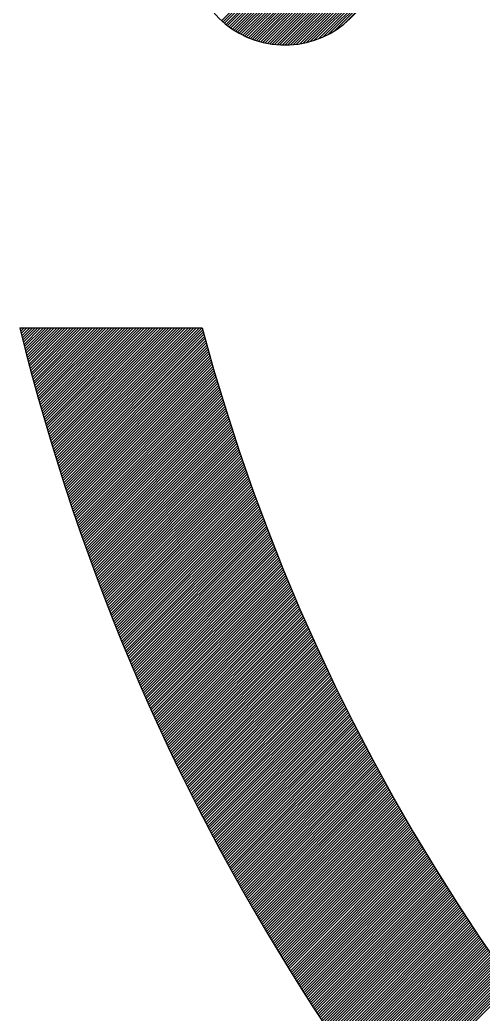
# Model space of a CAD drawing. Extents: x 0.4 to 28.1, y 0 to 28.5.
# Drawn here: x 0.41 to 3.4, y 6.44 to 12.85 of the extents above; entities that cross this region are included whole.
import ezdxf

# ---------------------------------------------------------------- set-up
doc = ezdxf.new("R2010")
doc.units = 0
doc.header["$MEASUREMENT"] = 0

msp = doc.modelspace()

# ---------------------------------------------------------------- linework, layer by layer
at = {"linetype": 'Continuous'}
for p, q in [((1.9777, 12.7081), (2.7111, 13.4415)), ((1.9921, 12.7048), (2.7153, 13.428)), ((2.0069, 12.7018), (2.733, 13.428)), ((2.0219, 12.6992), (2.7507, 13.428)), ((2.0373, 12.6969), (2.7684, 13.428)), ((2.053, 12.695), (2.786, 13.428)), ((2.0691, 12.6934), (2.8037, 13.428)), ((2.0857, 12.6923), (2.8214, 13.428)), ((2.1026, 12.6915), (2.8391, 13.428)), ((2.1201, 12.6913), (2.8568, 13.428)), ((2.138, 12.6916), (2.8744, 13.428)), ((2.1565, 12.6924), (2.8921, 13.428)), ((2.1757, 12.6939), (2.9098, 13.428)), ((2.1955, 12.6961), (2.9275, 13.428)), ((2.2162, 12.699), (2.9451, 13.428)), ((2.2377, 12.7029), (2.9628, 13.428)), ((2.2603, 12.7078), (2.9805, 13.428)), ((2.2841, 12.714), (2.7053, 13.1351)), ((2.3096, 12.7217), (2.6975, 13.1097)), ((1.7116, 12.8485), (1.9216, 13.0586)), ((1.7209, 12.8402), (1.9315, 13.0508)), ((1.7305, 12.8321), (1.9418, 13.0433)), ((1.7402, 12.8241), (1.9524, 13.0363)), ((1.7502, 12.8164), (1.9634, 13.0296)), ((1.9636, 12.7117), (2.2908, 13.0388)), ((2.337, 12.7315), (2.6878, 13.0822)), ((2.3671, 12.7439), (2.6753, 13.0521)), ((1.7603, 12.8088), (1.9748, 13.0233)), ((1.7706, 12.8014), (1.9866, 13.0175)), ((1.7811, 12.7942), (1.9988, 13.012)), ((1.7917, 12.7872), (2.0115, 13.007)), ((1.8026, 12.7804), (2.0246, 13.0025)), ((1.8137, 12.7738), (2.0383, 12.9984)), ((1.825, 12.7674), (2.0525, 12.995)), ((1.8364, 12.7612), (2.0673, 12.9921)), ((1.8481, 12.7553), (2.0827, 12.9898)), ((1.86, 12.7495), (2.0989, 12.9883)), ((1.8722, 12.7439), (2.1159, 12.9877)), ((1.8845, 12.7386), (2.1339, 12.988)), ((1.8971, 12.7335), (2.153, 12.9894)), ((1.9099, 12.7286), (2.1736, 12.9924)), ((1.9229, 12.724), (2.1961, 12.9972)), ((1.9362, 12.7196), (2.2213, 13.0047)), ((1.9498, 12.7155), (2.2509, 13.0166)), ((2.4014, 12.7605), (2.6587, 13.0179)), ((2.4428, 12.7843), (2.635, 12.9764)), ((2.506, 12.8298), (2.5894, 12.9132)), ((0.4081, 10.8658), (1.5849, 10.8658)), ((0.4101, 10.8576), (0.4183, 10.8658)), ((0.4136, 10.8434), (0.436, 10.8658)), ((0.4171, 10.8292), (0.4537, 10.8658)), ((0.4206, 10.8151), (0.4714, 10.8658)), ((0.4241, 10.8009), (0.489, 10.8658)), ((0.4276, 10.7868), (0.5067, 10.8658)), ((0.4312, 10.7726), (0.5244, 10.8658)), ((0.4348, 10.7585), (0.5421, 10.8658)), ((0.4383, 10.7444), (0.5598, 10.8658)), ((0.4419, 10.7303), (0.5774, 10.8658)), ((0.4455, 10.7162), (0.5951, 10.8658)), ((0.4491, 10.7022), (0.6128, 10.8658)), ((0.4527, 10.6881), (0.6305, 10.8658)), ((0.4564, 10.6741), (0.6481, 10.8658)), ((0.46, 10.66), (0.6658, 10.8658)), ((0.4637, 10.646), (0.6835, 10.8658)), ((0.4674, 10.632), (0.7012, 10.8658)), ((0.471, 10.618), (0.7189, 10.8658)), ((0.4747, 10.604), (0.7365, 10.8658)), ((0.4784, 10.5901), (0.7542, 10.8658)), ((0.4822, 10.5761), (0.7719, 10.8658)), ((0.4859, 10.5622), (0.7896, 10.8658)), ((0.4896, 10.5482), (0.8072, 10.8658)), ((0.4934, 10.5343), (0.8249, 10.8658)), ((0.4972, 10.5204), (0.8426, 10.8658)), ((0.5009, 10.5065), (0.8603, 10.8658)), ((0.5047, 10.4926), (0.878, 10.8658)), ((0.5085, 10.4787), (0.8956, 10.8658)), ((0.5123, 10.4649), (0.9133, 10.8658)), ((0.5162, 10.451), (0.931, 10.8658)), ((0.52, 10.4372), (0.9487, 10.8658)), ((0.5238, 10.4233), (0.9663, 10.8658)), ((0.5277, 10.4095), (0.984, 10.8658)), ((0.5316, 10.3957), (1.0017, 10.8658)), ((0.5355, 10.3819), (1.0194, 10.8658)), ((0.5394, 10.3681), (1.0371, 10.8658)), ((0.5433, 10.3544), (1.0547, 10.8658)), ((0.5472, 10.3406), (1.0724, 10.8658)), ((0.5511, 10.3269), (1.0901, 10.8658)), ((0.5551, 10.3131), (1.1078, 10.8658)), ((0.559, 10.2994), (1.1254, 10.8658)), ((0.563, 10.2857), (1.1431, 10.8658)), ((0.567, 10.272), (1.1608, 10.8658)), ((0.5709, 10.2583), (1.1785, 10.8658)), ((0.5749, 10.2446), (1.1962, 10.8658)), ((0.579, 10.231), (1.2138, 10.8658)), ((0.583, 10.2173), (1.2315, 10.8658)), ((0.587, 10.2037), (1.2492, 10.8658)), ((0.5911, 10.19), (1.2669, 10.8658)), ((0.5951, 10.1764), (1.2845, 10.8658)), ((0.5992, 10.1628), (1.3022, 10.8658)), ((0.6033, 10.1492), (1.3199, 10.8658)), ((0.6074, 10.1356), (1.3376, 10.8658)), ((0.6115, 10.122), (1.3553, 10.8658)), ((0.6156, 10.1085), (1.3729, 10.8658)), ((0.6197, 10.0949), (1.3906, 10.8658)), ((0.6238, 10.0814), (1.4083, 10.8658)), ((0.628, 10.0679), (1.426, 10.8658)), ((0.6321, 10.0543), (1.4436, 10.8658)), ((0.6363, 10.0408), (1.4613, 10.8658)), ((0.6405, 10.0273), (1.479, 10.8658)), ((0.6447, 10.0139), (1.4967, 10.8658)), ((0.6489, 10.0004), (1.5144, 10.8658)), ((0.6531, 9.9869), (1.532, 10.8658)), ((0.6573, 9.9735), (1.5497, 10.8658)), ((0.6616, 9.96), (1.5674, 10.8658)), ((0.6658, 9.9466), (1.5849, 10.8657)), ((0.6701, 9.9332), (1.5887, 10.8518)), ((0.6743, 9.9198), (1.5924, 10.8378)), ((0.6786, 9.9064), (1.5962, 10.8239)), ((0.6829, 9.893), (1.6, 10.8101)), ((0.6872, 9.8796), (1.6038, 10.7962)), ((0.6915, 9.8663), (1.6076, 10.7823)), ((0.6959, 9.8529), (1.6114, 10.7685)), ((0.7002, 9.8396), (1.6153, 10.7546)), ((0.7045, 9.8262), (1.6191, 10.7408)), ((0.7089, 9.8129), (1.623, 10.727)), ((0.7133, 9.7996), (1.6269, 10.7132)), ((0.7177, 9.7863), (1.6308, 10.6994)), ((0.722, 9.773), (1.6347, 10.6856)), ((0.7264, 9.7597), (1.6386, 10.6719)), ((0.7309, 9.7465), (1.6425, 10.6581)), ((0.7353, 9.7332), (1.6464, 10.6444)), ((0.7397, 9.72), (1.6504, 10.6307)), ((0.7442, 9.7067), (1.6544, 10.6169)), ((0.7486, 9.6935), (1.6583, 10.6032)), ((0.7531, 9.6803), (1.6623, 10.5896)), ((0.7576, 9.6671), (1.6663, 10.5759)), ((0.7621, 9.6539), (1.6704, 10.5622)), ((0.7666, 9.6407), (1.6744, 10.5486)), ((0.7711, 9.6276), (1.6784, 10.5349)), ((0.7756, 9.6144), (1.6825, 10.5213)), ((0.7801, 9.6013), (1.6865, 10.5077)), ((0.7847, 9.5881), (1.6906, 10.4941)), ((0.7892, 9.575), (1.6947, 10.4805)), ((0.7938, 9.5619), (1.6988, 10.4669)), ((0.7983, 9.5488), (1.7029, 10.4534)), ((0.8029, 9.5357), (1.7071, 10.4398)), ((0.8075, 9.5226), (1.7112, 10.4263)), ((0.8121, 9.5095), (1.7153, 10.4128)), ((0.8167, 9.4965), (1.7195, 10.3992)), ((0.8214, 9.4834), (1.7237, 10.3857)), ((0.826, 9.4704), (1.7279, 10.3723)), ((0.8307, 9.4574), (1.7321, 10.3588)), ((0.8353, 9.4443), (1.7363, 10.3453)), ((0.84, 9.4313), (1.7405, 10.3319)), ((0.8447, 9.4183), (1.7447, 10.3184)), ((0.8494, 9.4053), (1.749, 10.305)), ((0.8541, 9.3924), (1.7533, 10.2916)), ((0.8588, 9.3794), (1.7575, 10.2782)), ((0.8635, 9.3664), (1.7618, 10.2648)), ((0.8682, 9.3535), (1.7661, 10.2514)), ((0.873, 9.3406), (1.7704, 10.238)), ((0.8777, 9.3276), (1.7747, 10.2247)), ((0.8825, 9.3147), (1.7791, 10.2113)), ((0.8872, 9.3018), (1.7834, 10.198)), ((0.892, 9.2889), (1.7878, 10.1847)), ((0.8968, 9.276), (1.7921, 10.1714)), ((0.9016, 9.2632), (1.7965, 10.1581)), ((0.9064, 9.2503), (1.8009, 10.1448)), ((0.9113, 9.2374), (1.8053, 10.1315)), ((0.9161, 9.2246), (1.8097, 10.1182)), ((0.9209, 9.2118), (1.8142, 10.105)), ((0.9258, 9.1989), (1.8186, 10.0917)), ((0.9307, 9.1861), (1.823, 10.0785)), ((0.9355, 9.1733), (1.8275, 10.0653)), ((0.9404, 9.1605), (1.832, 10.0521)), ((0.9453, 9.1478), (1.8365, 10.0389)), ((0.9502, 9.135), (1.841, 10.0257)), ((0.9551, 9.1222), (1.8455, 10.0126)), ((0.9601, 9.1095), (1.85, 9.9994)), ((0.965, 9.0967), (1.8545, 9.9863)), ((0.9699, 9.084), (1.8591, 9.9731)), ((0.9749, 9.0713), (1.8636, 9.96)), ((0.9799, 9.0586), (1.8682, 9.9469)), ((0.9849, 9.0459), (1.8728, 9.9338)), ((0.9898, 9.0332), (1.8774, 9.9207)), ((0.9948, 9.0205), (1.882, 9.9076)), ((0.9998, 9.0078), (1.8866, 9.8946)), ((1.0049, 8.9952), (1.8912, 9.8815)), ((1.0099, 8.9825), (1.8958, 9.8685)), ((1.0149, 8.9699), (1.9005, 9.8554)), ((1.02, 8.9572), (1.9051, 9.8424)), ((1.025, 8.9446), (1.9098, 9.8294)), ((1.0301, 8.932), (1.9145, 9.8164)), ((1.0352, 8.9194), (1.9192, 9.8034)), ((1.0403, 8.9068), (1.9239, 9.7905)), ((1.0454, 8.8942), (1.9286, 9.7775)), ((1.0505, 8.8817), (1.9333, 9.7645)), ((1.0556, 8.8691), (1.9381, 9.7516)), ((1.0607, 8.8566), (1.9428, 9.7387)), ((1.0658, 8.844), (1.9476, 9.7258)), ((1.071, 8.8315), (1.9524, 9.7128)), ((1.0761, 8.819), (1.9571, 9.7)), ((1.0813, 8.8064), (1.9619, 9.6871)), ((1.0865, 8.7939), (1.9667, 9.6742)), ((1.0917, 8.7815), (1.9716, 9.6613)), ((1.0969, 8.769), (1.9764, 9.6485)), ((1.1021, 8.7565), (1.9812, 9.6356)), ((1.1073, 8.744), (1.9861, 9.6228)), ((1.1125, 8.7316), (1.9909, 9.61)), ((1.1177, 8.7191), (1.9958, 9.5972)), ((1.123, 8.7067), (2.0007, 9.5844)), ((1.1282, 8.6943), (2.0056, 9.5716)), ((1.1335, 8.6819), (2.0105, 9.5588)), ((1.1388, 8.6695), (2.0154, 9.5461)), ((1.1441, 8.6571), (2.0203, 9.5333)), ((1.1494, 8.6447), (2.0253, 9.5206)), ((1.1547, 8.6323), (2.0302, 9.5079)), ((1.16, 8.6199), (2.0352, 9.4952)), ((1.1653, 8.6076), (2.0401, 9.4824)), ((1.1706, 8.5952), (2.0451, 9.4698)), ((1.176, 8.5829), (2.0501, 9.4571)), ((1.1813, 8.5706), (2.0551, 9.4444)), ((1.1867, 8.5583), (2.0601, 9.4317)), ((1.192, 8.546), (2.0652, 9.4191)), ((1.1974, 8.5337), (2.0702, 9.4064)), ((1.2028, 8.5214), (2.0753, 9.3938)), ((1.2082, 8.5091), (2.0803, 9.3812)), ((1.2136, 8.4968), (2.0854, 9.3686)), ((1.219, 8.4846), (2.0905, 9.356)), ((1.2245, 8.4723), (2.0956, 9.3434)), ((1.2299, 8.4601), (2.1007, 9.3308)), ((1.2354, 8.4478), (2.1058, 9.3183)), ((1.2408, 8.4356), (2.1109, 9.3057)), ((1.2463, 8.4234), (2.116, 9.2932)), ((1.2518, 8.4112), (2.1212, 9.2806)), ((1.2572, 8.399), (2.1263, 9.2681)), ((1.2627, 8.3868), (2.1315, 9.2556)), ((1.2682, 8.3747), (2.1367, 9.2431)), ((1.2738, 8.3625), (2.1419, 9.2306)), ((1.2793, 8.3503), (2.1471, 9.2181)), ((1.2848, 8.3382), (2.1523, 9.2057)), ((1.2903, 8.3261), (2.1575, 9.1932)), ((1.2959, 8.3139), (2.1627, 9.1807)), ((1.3015, 8.3018), (2.168, 9.1683)), ((1.307, 8.2897), (2.1732, 9.1559)), ((1.3126, 8.2776), (2.1785, 9.1435)), ((1.3182, 8.2655), (2.1837, 9.1311)), ((1.3238, 8.2534), (2.189, 9.1187)), ((1.3294, 8.2414), (2.1943, 9.1063)), ((1.335, 8.2293), (2.1996, 9.0939)), ((1.3406, 8.2173), (2.2049, 9.0815)), ((1.3463, 8.2052), (2.2103, 9.0692)), ((1.3519, 8.1932), (2.2156, 9.0568)), ((1.3576, 8.1812), (2.2209, 9.0445)), ((1.3632, 8.1691), (2.2263, 9.0322)), ((1.3689, 8.1571), (2.2317, 9.0199)), ((1.3746, 8.1451), (2.237, 9.0076)), ((1.3803, 8.1332), (2.2424, 8.9953)), ((1.386, 8.1212), (2.2478, 8.983)), ((1.3917, 8.1092), (2.2532, 8.9707)), ((1.3974, 8.0973), (2.2587, 8.9585)), ((1.4031, 8.0853), (2.2641, 8.9462)), ((1.4089, 8.0734), (2.2695, 8.934)), ((1.4146, 8.0614), (2.275, 8.9218)), ((1.4204, 8.0495), (2.2804, 8.9096)), ((1.4261, 8.0376), (2.2859, 8.8974)), ((1.4319, 8.0257), (2.2914, 8.8852)), ((1.4377, 8.0138), (2.2969, 8.873)), ((1.4435, 8.0019), (2.3024, 8.8608)), ((1.4493, 7.99), (2.3079, 8.8486)), ((1.4551, 7.9782), (2.3134, 8.8365)), ((1.4609, 7.9663), (2.3189, 8.8243)), ((1.4668, 7.9545), (2.3245, 8.8122)), ((1.4726, 7.9426), (2.33, 8.8001)), ((1.4784, 7.9308), (2.3356, 8.7879)), ((1.4843, 7.919), (2.3412, 8.7758)), ((1.4902, 7.9072), (2.3468, 8.7638)), ((1.496, 7.8954), (2.3524, 8.7517)), ((1.5019, 7.8836), (2.358, 8.7396)), ((1.5078, 7.8718), (2.3636, 8.7275)), ((1.5137, 7.86), (2.3692, 8.7155)), ((1.5196, 7.8482), (2.3748, 8.7034)), ((1.5256, 7.8365), (2.3805, 8.6914)), ((1.5315, 7.8247), (2.3861, 8.6794)), ((1.5374, 7.813), (2.3918, 8.6674)), ((1.5434, 7.8013), (2.3975, 8.6554)), ((1.5493, 7.7895), (2.4032, 8.6434)), ((1.5553, 7.7778), (2.4088, 8.6314)), ((1.5613, 7.7661), (2.4145, 8.6194)), ((1.5672, 7.7544), (2.4203, 8.6074)), ((1.5732, 7.7427), (2.426, 8.5955)), ((1.5792, 7.7311), (2.4317, 8.5836)), ((1.5853, 7.7194), (2.4375, 8.5716)), ((1.5913, 7.7077), (2.4432, 8.5597)), ((1.5973, 7.6961), (2.449, 8.5478)), ((1.6033, 7.6845), (2.4548, 8.5359)), ((1.6094, 7.6728), (2.4606, 8.524)), ((1.6154, 7.6612), (2.4663, 8.5121)), ((1.6215, 7.6496), (2.4722, 8.5002)), ((1.6276, 7.638), (2.478, 8.4884)), ((1.6337, 7.6264), (2.4838, 8.4765)), ((1.6397, 7.6148), (2.4896, 8.4647)), ((1.6458, 7.6032), (2.4955, 8.4528)), ((1.652, 7.5917), (2.5013, 8.441)), ((1.6581, 7.5801), (2.5072, 8.4292)), ((1.6642, 7.5685), (2.5131, 8.4174)), ((1.6703, 7.557), (2.5189, 8.4056)), ((1.6765, 7.5455), (2.5248, 8.3938)), ((1.6826, 7.5339), (2.5307, 8.3821)), ((1.6888, 7.5224), (2.5367, 8.3703)), ((1.695, 7.5109), (2.5426, 8.3585)), ((1.7011, 7.4994), (2.5485, 8.3468)), ((1.7073, 7.4879), (2.5545, 8.3351)), ((1.7135, 7.4764), (2.5604, 8.3233)), ((1.7197, 7.465), (2.5664, 8.3116)), ((1.7259, 7.4535), (2.5723, 8.2999)), ((1.7322, 7.4421), (2.5783, 8.2882)), ((1.7384, 7.4306), (2.5843, 8.2765)), ((1.7446, 7.4192), (2.5903, 8.2649)), ((1.7509, 7.4077), (2.5963, 8.2532)), ((1.7572, 7.3963), (2.6024, 8.2415)), ((1.7634, 7.3849), (2.6084, 8.2299)), ((1.7697, 7.3735), (2.6144, 8.2183)), ((1.776, 7.3621), (2.6205, 8.2066)), ((1.7823, 7.3507), (2.6265, 8.195)), ((1.7886, 7.3394), (2.6326, 8.1834)), ((1.7949, 7.328), (2.6387, 8.1718)), ((1.8012, 7.3166), (2.6448, 8.1602)), ((1.8075, 7.3053), (2.6509, 8.1486)), ((1.8139, 7.294), (2.657, 8.1371)), ((1.8202, 7.2826), (2.6631, 8.1255)), ((1.8266, 7.2713), (2.6692, 8.114)), ((1.8329, 7.26), (2.6754, 8.1024)), ((1.8393, 7.2487), (2.6815, 8.0909)), ((1.8457, 7.2374), (2.6877, 8.0794)), ((1.8521, 7.2261), (2.6938, 8.0679)), ((1.8585, 7.2148), (2.7, 8.0564)), ((1.8649, 7.2035), (2.7062, 8.0449)), ((1.8713, 7.1923), (2.7124, 8.0334)), ((1.8777, 7.181), (2.7186, 8.0219)), ((1.8842, 7.1698), (2.7248, 8.0104)), ((1.8906, 7.1585), (2.731, 7.999)), ((1.897, 7.1473), (2.7373, 7.9875)), ((1.9035, 7.1361), (2.7435, 7.9761)), ((1.91, 7.1249), (2.7498, 7.9647)), ((1.9164, 7.1137), (2.756, 7.9533)), ((1.9229, 7.1025), (2.7623, 7.9419)), ((1.9294, 7.0913), (2.7686, 7.9305)), ((1.9359, 7.0801), (2.7749, 7.9191)), ((1.9424, 7.069), (2.7812, 7.9077)), ((1.949, 7.0578), (2.7875, 7.8963)), ((1.9555, 7.0466), (2.7938, 7.885)), ((1.962, 7.0355), (2.8001, 7.8736)), ((1.9686, 7.0244), (2.8065, 7.8623)), ((1.9751, 7.0132), (2.8128, 7.851)), ((1.9817, 7.0021), (2.8192, 7.8396)), ((1.9882, 6.991), (2.8255, 7.8283)), ((1.9948, 6.9799), (2.8319, 7.817)), ((2.0014, 6.9688), (2.8383, 7.8057)), ((2.008, 6.9578), (2.8447, 7.7944)), ((2.0146, 6.9467), (2.8511, 7.7832)), ((2.0212, 6.9356), (2.8575, 7.7719)), ((2.0278, 6.9246), (2.8639, 7.7607)), ((2.0345, 6.9135), (2.8704, 7.7494)), ((2.0411, 6.9025), (2.8768, 7.7382)), ((2.0478, 6.8914), (2.8833, 7.7269)), ((2.0544, 6.8804), (2.8897, 7.7157)), ((2.0611, 6.8694), (2.8962, 7.7045)), ((2.0677, 6.8584), (2.9027, 7.6933)), ((2.0744, 6.8474), (2.9092, 7.6821)), ((2.0811, 6.8364), (2.9157, 7.671)), ((2.0878, 6.8254), (2.9222, 7.6598)), ((2.0945, 6.8145), (2.9287, 7.6486)), ((2.1012, 6.8035), (2.9352, 7.6375)), ((2.108, 6.7925), (2.9417, 7.6263)), ((2.1147, 6.7816), (2.9483, 7.6152)), ((2.1214, 6.7706), (2.9548, 7.6041)), ((2.1282, 6.7597), (2.9614, 7.593)), ((2.1349, 6.7488), (2.968, 7.5818)), ((2.1417, 6.7379), (2.9746, 7.5707)), ((2.1485, 6.727), (2.9811, 7.5597)), ((2.1552, 6.7161), (2.9877, 7.5486)), ((2.162, 6.7052), (2.9944, 7.5375)), ((2.1688, 6.6943), (3.001, 7.5265)), ((2.1756, 6.6834), (3.0076, 7.5154)), ((2.1825, 6.6726), (3.0142, 7.5044)), ((2.1893, 6.6617), (3.0209, 7.4933)), ((2.1961, 6.6509), (3.0275, 7.4823)), ((2.2029, 6.64), (3.0342, 7.4713)), ((2.2098, 6.6292), (3.0409, 7.4603)), ((2.2167, 6.6184), (3.0476, 7.4493)), ((2.2235, 6.6076), (3.0542, 7.4383)), ((2.2304, 6.5968), (3.0609, 7.4273)), ((2.2373, 6.586), (3.0677, 7.4164)), ((2.2442, 6.5752), (3.0744, 7.4054)), ((2.2511, 6.5644), (3.0811, 7.3945)), ((2.258, 6.5536), (3.0878, 7.3835)), ((2.2649, 6.5429), (3.0946, 7.3726)), ((2.2718, 6.5321), (3.1013, 7.3617)), ((2.2787, 6.5214), (3.1081, 7.3508)), ((2.2857, 6.5106), (3.1149, 7.3398)), ((2.2926, 6.4999), (3.1217, 7.329)), ((2.2996, 6.4892), (3.1285, 7.3181)), ((2.3065, 6.4785), (3.1353, 7.3072)), ((2.3135, 6.4678), (3.1421, 7.2963)), ((2.3205, 6.4571), (3.1489, 7.2855)), ((2.3275, 6.4464), (3.1557, 7.2746)), ((2.3345, 6.4357), (3.1626, 7.2638)), ((2.3415, 6.425), (3.1694, 7.2529)), ((2.3485, 6.4144), (3.1763, 7.2421)), ((2.3555, 6.4037), (3.1831, 7.2313)), ((2.3626, 6.3931), (3.19, 7.2205)), ((2.3696, 6.3824), (3.1969, 7.2097)), ((2.3766, 6.3718), (3.2038, 7.1989)), ((2.3837, 6.3612), (3.2107, 7.1882)), ((2.3908, 6.3506), (3.2176, 7.1774)), ((2.3978, 6.34), (3.2245, 7.1666)), ((2.4049, 6.3294), (3.2314, 7.1559)), ((2.412, 6.3188), (3.2384, 7.1451)), ((2.4191, 6.3082), (3.2453, 7.1344)), ((2.4262, 6.2976), (3.2523, 7.1237)), ((2.4333, 6.2871), (3.2592, 7.113)), ((2.4404, 6.2765), (3.2662, 7.1023)), ((2.4476, 6.2659), (3.2732, 7.0916)), ((2.4547, 6.2554), (3.2802, 7.0809)), ((2.4619, 6.2449), (3.2872, 7.0702)), ((2.469, 6.2344), (3.2942, 7.0595)), ((2.4762, 6.2238), (3.3012, 7.0489)), ((2.4833, 6.2133), (3.3082, 7.0382)), ((2.4905, 6.2028), (3.3153, 7.0276)), ((2.4977, 6.1923), (3.3223, 7.017)), ((2.5049, 6.1819), (3.3294, 7.0063)), ((2.5121, 6.1714), (3.3364, 6.9957)), ((2.5193, 6.1609), (3.3435, 6.9851)), ((2.5265, 6.1505), (3.3506, 6.9745)), ((2.5338, 6.14), (3.3577, 6.9639)), ((2.541, 6.1296), (3.3648, 6.9533)), ((2.5482, 6.1191), (3.3719, 6.9428)), ((2.5555, 6.1087), (3.379, 6.9322)), ((2.5628, 6.0983), (3.3861, 6.9217)), ((2.57, 6.0879), (3.3933, 6.9111)), ((2.5773, 6.0775), (3.4004, 6.9006)), ((2.5846, 6.0671), (3.4076, 6.8901)), ((2.5919, 6.0567), (3.4147, 6.8795)), ((2.5992, 6.0463), (3.4219, 6.869)), ((2.6065, 6.0359), (3.4291, 6.8585)), ((2.6138, 6.0256), (3.4363, 6.848)), ((2.6211, 6.0152), (3.4434, 6.8376)), ((2.6285, 6.0049), (3.4507, 6.8271)), ((2.6358, 5.9946), (3.4579, 6.8166)), ((2.6431, 5.9842), (3.4651, 6.8062)), ((2.6505, 5.9739), (3.4723, 6.7957)), ((2.6579, 5.9636), (3.4796, 6.7853)), ((2.6652, 5.9533), (3.4868, 6.7749)), ((2.6726, 5.943), (3.4941, 6.7644)), ((2.68, 5.9327), (3.5013, 6.754)), ((2.6874, 5.9224), (3.5086, 6.7436)), ((2.6948, 5.9122), (3.5159, 6.7332)), ((2.7022, 5.9019), (3.5232, 6.7228)), ((2.7097, 5.8916), (3.5305, 6.7125)), ((2.7171, 5.8814), (3.5378, 6.7021)), ((2.7245, 5.8711), (3.5451, 6.6917)), ((2.732, 5.8609), (3.5525, 6.6814)), ((2.7394, 5.8507), (3.5598, 6.6711)), ((2.7469, 5.8405), (3.5671, 6.6607)), ((2.7543, 5.8303), (3.5745, 6.6504)), ((2.7618, 5.8201), (3.5819, 6.6401)), ((2.7693, 5.8099), (3.5892, 6.6298))]:
    msp.add_line(p, q, dxfattribs=at)
for centre, radius, start, end in [((2.1196, 13.2996), 0.6083, 12.18742, 345.46549), ((14.2518, 14.2518), 14.2518, 193.74387, 346.25613), ((14.2571, 14.2697), 13.1214, 195.03511, 344.96489)]:
    msp.add_arc(centre, radius, start, end, dxfattribs=at)

doc.saveas('drawing.dxf')
